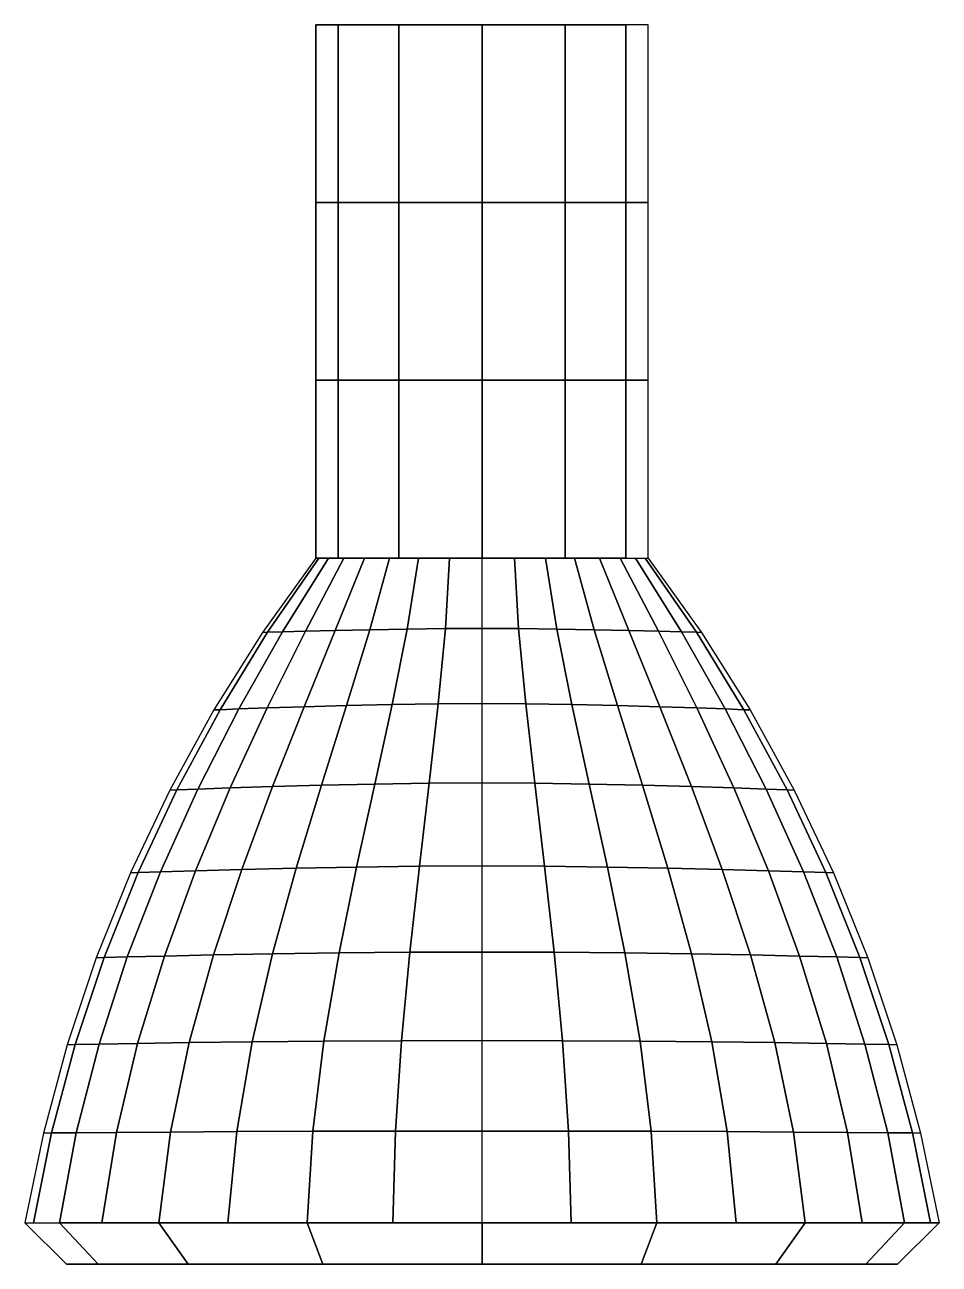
# Model space of a CAD drawing. Extents: x -11 to 11, y -25 to 4.8.
import ezdxf

# ---------------------------------------------------------------- set-up
doc = ezdxf.new("R2010")
doc.units = 0
doc.layers.add('ESCOVADO', color=5, linetype='CONTINUOUS')

msp = doc.modelspace()

# ---------------------------------------------------------------- linework, layer by layer
at = {"layer": 'ESCOVADO'}
for points in [[(-9.238794, -25, -3.826834), (-9.238794, -25, 3.826834), (-10, -25), (-9.238794, -25, -3.826834)], [(-7.071068, -25, -7.071068), (-7.071068, -25, 7.071068), (-9.238794, -25, 3.826834), (-9.238794, -25, -3.826834)], [(-3.826834, -25, -9.238794), (-3.826834, -25, 9.238794), (-7.071068, -25, 7.071068), (-7.071068, -25, -7.071068)], [(-3.826834, -25, -9.238794), (-3.826834, -25, 9.238794), (0, -25, 10), (0, -25, -10)], [(3.826834, -25, -9.238794), (3.826834, -25, 9.238794), (0, -25, 10), (0, -25, -10)], [(3.826834, -25, -9.238794), (3.826834, -25, 9.238794), (7.071068, -25, 7.071068), (7.071068, -25, -7.071068)], [(7.071068, -25, -7.071068), (7.071068, -25, 7.071068), (9.238794, -25, 3.826834), (9.238794, -25, -3.826834)], [(9.238794, -25, -3.826834), (9.238794, -25, 3.826834), (10, -25), (9.238794, -25, -3.826834)]]:
    msp.add_3dface(points, dxfattribs=at)

# ---------------------------------------------------------------- meshes
mesh = msp.add_polymesh((2, 12), dxfattribs=dict(at, n_close=True))
for k, corner in enumerate([(4, 4.837723), (3.464102, 4.837723, 2), (2, 4.837723, 3.464102), (0, 4.837723, 4), (-2, 4.837723, 3.464102), (-3.464102, 4.837723, 2), (-4, 4.837723), (-3.464102, 4.837723, -2), (-2, 4.837723, -3.464102), (0, 4.837723, -4), (2, 4.837723, -3.464102), (3.464102, 4.837723, -2), (4, 0.558482), (3.464102, 0.558482, 2), (2, 0.558482, 3.464102), (0, 0.558482, 4), (-2, 0.558482, 3.464102), (-3.464102, 0.558482, 2), (-4, 0.558482), (-3.464102, 0.558482, -2), (-2, 0.558482, -3.464102), (0, 0.558482, -4), (2, 0.558482, -3.464102), (3.464102, 0.558482, -2)]):
    mesh.set_mesh_vertex(divmod(k, 12), corner)
mesh = msp.add_polymesh((2, 12), dxfattribs=dict(at, n_close=True))
for k, corner in enumerate([(4, 0.558482), (3.464102, 0.558482, 2), (2, 0.558482, 3.464102), (0, 0.558482, 4), (-2, 0.558482, 3.464102), (-3.464102, 0.558482, 2), (-4, 0.558482), (-3.464102, 0.558482, -2), (-2, 0.558482, -3.464102), (0, 0.558482, -4), (2, 0.558482, -3.464102), (3.464102, 0.558482, -2), (4, -3.720759), (3.464102, -3.720759, 2), (2, -3.720759, 3.464102), (0, -3.720759, 4), (-2, -3.720759, 3.464102), (-3.464102, -3.720759, 2), (-4, -3.720759), (-3.464102, -3.720759, -2), (-2, -3.720759, -3.464102), (0, -3.720759, -4), (2, -3.720759, -3.464102), (3.464102, -3.720759, -2)]):
    mesh.set_mesh_vertex(divmod(k, 12), corner)
mesh = msp.add_polymesh((2, 12), dxfattribs=dict(at, n_close=True))
for k, corner in enumerate([(4, -3.720759), (3.464102, -3.720759, 2), (2, -3.720759, 3.464102), (0, -3.720759, 4), (-2, -3.720759, 3.464102), (-3.464102, -3.720759, 2), (-4, -3.720759), (-3.464102, -3.720759, -2), (-2, -3.720759, -3.464102), (0, -3.720759, -4), (2, -3.720759, -3.464102), (3.464102, -3.720759, -2), (4, -8), (3.464102, -8, 2), (2, -8, 3.464102), (0, -8, 4), (-2, -8, 3.464102), (-3.464102, -8, 2), (-4, -8), (-3.464102, -8, -2), (-2, -8, -3.464102), (0, -8, -4), (2, -8, -3.464102), (3.464102, -8, -2)]):
    mesh.set_mesh_vertex(divmod(k, 12), corner)
mesh = msp.add_polymesh((9, 9), dxfattribs=at)
for k, corner in enumerate([(0, -24, 11), (0, -21.79314, 10.73102), (0, -19.61626, 10.27961), (0, -17.4844, 9.648908), (0, -15.41232, 8.843265), (0, -13.41434, 7.868253), (0, -11.50427, 6.730616), (0, -9.69532, 5.43822), (0, -8, 4), (-2.145993, -24, 10.78864), (-2.081059, -21.79525, 10.52407), (-1.935767, -19.62049, 10.07322), (-1.735165, -17.49046, 9.442987), (-1.504314, -15.41958, 8.641435), (-1.268298, -13.42187, 7.677792), (-1.052219, -11.51086, 6.562407), (-0.881194, -9.699487, 5.306707), (-0.780361, -8, 3.923141), (-4.209517, -24, 10.16267), (-4.071668, -21.8008, 9.911617), (-3.802427, -19.63165, 9.467205), (-3.439263, -17.50642, 8.845216), (-3.019712, -15.4387, 8.062474), (-2.581381, -13.44172, 7.136831), (-2.161939, -11.52824, 6.087117), (-1.799124, -9.710471, 4.933118), (-1.530734, -8, 3.695518), (-6.111272, -24, 9.146166), (-5.898107, -21.80866, 8.917811), (-5.526843, -19.64743, 8.491973), (-5.037363, -17.52898, 7.895045), (-4.46969, -15.46574, 7.154269), (-3.863985, -13.46979, 6.297714), (-3.260542, -11.55281, 5.35425), (-2.69979, -9.726003, 4.353515), (-2.222281, -8, 3.325879), (-7.778174, -24, 7.778174), (-7.492702, -21.81767, 7.581388), (-7.041478, -19.66552, 7.191457), (-6.459497, -17.55485, 6.643919), (-5.781978, -15.49674, 5.974933), (-5.04436, -13.50197, 5.221262), (-4.28229, -11.58098, 4.420258), (-3.531627, -9.743807, 3.609831), (-2.828427, -8, 2.828427), (-9.146166, -24, 6.111272), (-8.796559, -21.82668, 5.954229), (-8.286922, -19.68361, 5.621751), (-7.642905, -17.58072, 5.154068), (-6.890465, -15.52774, 4.591794), (-6.055855, -13.53415, 3.975931), (-5.165621, -11.60915, 3.34785), (-4.246595, -9.761611, 2.749279), (-3.325879, -8, 2.222281), (-10.16267, -24, 4.209517), (-9.761959, -21.83453, 4.099382), (-9.214114, -19.69939, 3.849295), (-8.534003, -17.60328, 3.496895), (-7.736866, -15.55478, 3.080011), (-6.838307, -13.56222, 2.636663), (-5.854296, -11.63373, 2.205054), (-4.801148, -9.777142, 1.823562), (-3.695518, -8, 1.530734), (-10.78864, -24, 2.145993), (-10.35431, -21.84009, 2.08868), (-9.786151, -19.71055, 1.948656), (-9.089993, -17.61925, 1.751013), (-8.272108, -15.5739, 1.520896), (-7.339189, -13.58207, 1.283501), (-6.298327, -11.65111, 1.064075), (-5.15702, -9.788127, 0.887915), (-3.923141, -8, 0.780361), (-11, -24), (-10.55364, -21.84219), (-9.97965, -19.71478), (-9.280063, -17.6253), (-8.457355, -15.58116), (-7.514448, -13.5896), (-6.45468, -11.6577), (-5.281811, -9.792294), (-4, -8)]):
    mesh.set_mesh_vertex(divmod(k, 9), corner)
mesh = msp.add_polymesh((9, 9), dxfattribs=at)
for k, corner in enumerate([(0, -24, -11), (0, -21.79314, -10.73102), (0, -19.61626, -10.27961), (0, -17.4844, -9.648908), (0, -15.41232, -8.843265), (0, -13.41434, -7.868253), (0, -11.50427, -6.730616), (0, -9.69532, -5.43822), (0, -8, -4), (-2.145993, -24, -10.78864), (-2.081059, -21.79525, -10.52407), (-1.935767, -19.62049, -10.07322), (-1.735165, -17.49046, -9.442987), (-1.504314, -15.41958, -8.641435), (-1.268298, -13.42187, -7.677792), (-1.052219, -11.51086, -6.562407), (-0.881194, -9.699487, -5.306707), (-0.780361, -8, -3.923141), (-4.209517, -24, -10.16267), (-4.071668, -21.8008, -9.911617), (-3.802427, -19.63165, -9.467205), (-3.439263, -17.50642, -8.845216), (-3.019712, -15.4387, -8.062474), (-2.581381, -13.44172, -7.136831), (-2.161939, -11.52824, -6.087117), (-1.799124, -9.710471, -4.933118), (-1.530734, -8, -3.695518), (-6.111272, -24, -9.146166), (-5.898107, -21.80866, -8.917811), (-5.526843, -19.64743, -8.491973), (-5.037363, -17.52898, -7.895045), (-4.46969, -15.46574, -7.154269), (-3.863985, -13.46979, -6.297714), (-3.260542, -11.55281, -5.35425), (-2.69979, -9.726003, -4.353515), (-2.222281, -8, -3.325879), (-7.778174, -24, -7.778174), (-7.492702, -21.81767, -7.581388), (-7.041478, -19.66552, -7.191457), (-6.459497, -17.55485, -6.643919), (-5.781978, -15.49674, -5.974933), (-5.04436, -13.50197, -5.221262), (-4.28229, -11.58098, -4.420258), (-3.531627, -9.743807, -3.609831), (-2.828427, -8, -2.828427), (-9.146166, -24, -6.111272), (-8.796559, -21.82668, -5.954229), (-8.286922, -19.68361, -5.621751), (-7.642905, -17.58072, -5.154068), (-6.890465, -15.52774, -4.591794), (-6.055855, -13.53415, -3.975931), (-5.165621, -11.60915, -3.34785), (-4.246595, -9.761611, -2.749279), (-3.325879, -8, -2.222281), (-10.16267, -24, -4.209517), (-9.761959, -21.83453, -4.099382), (-9.214114, -19.69939, -3.849295), (-8.534003, -17.60328, -3.496895), (-7.736866, -15.55478, -3.080011), (-6.838307, -13.56222, -2.636663), (-5.854296, -11.63373, -2.205054), (-4.801148, -9.777142, -1.823562), (-3.695518, -8, -1.530734), (-10.78864, -24, -2.145993), (-10.35431, -21.84009, -2.08868), (-9.786151, -19.71055, -1.948656), (-9.089993, -17.61925, -1.751013), (-8.272108, -15.5739, -1.520896), (-7.339189, -13.58207, -1.283501), (-6.298327, -11.65111, -1.064075), (-5.15702, -9.788127, -0.887915), (-3.923141, -8, -0.780361), (-11, -24), (-10.55364, -21.84219), (-9.97965, -19.71478), (-9.280063, -17.6253), (-8.457355, -15.58116), (-7.514448, -13.5896), (-6.45468, -11.6577), (-5.281811, -9.792294), (-4, -8)]):
    mesh.set_mesh_vertex(divmod(k, 9), corner)
mesh = msp.add_polymesh((9, 9), dxfattribs=at)
for k, corner in enumerate([(0, -24, 11), (0, -21.79314, 10.73102), (0, -19.61626, 10.27961), (0, -17.4844, 9.648908), (0, -15.41232, 8.843265), (0, -13.41434, 7.868253), (0, -11.50427, 6.730616), (0, -9.69532, 5.43822), (0, -8, 4), (2.145993, -24, 10.78864), (2.081059, -21.79525, 10.52407), (1.935767, -19.62049, 10.07322), (1.735165, -17.49046, 9.442987), (1.504314, -15.41958, 8.641435), (1.268298, -13.42187, 7.677792), (1.052219, -11.51086, 6.562407), (0.881194, -9.699487, 5.306707), (0.780361, -8, 3.923141), (4.209517, -24, 10.16267), (4.071668, -21.8008, 9.911617), (3.802427, -19.63165, 9.467205), (3.439263, -17.50642, 8.845216), (3.019712, -15.4387, 8.062474), (2.581381, -13.44172, 7.136831), (2.161939, -11.52824, 6.087117), (1.799124, -9.710471, 4.933118), (1.530734, -8, 3.695518), (6.111272, -24, 9.146166), (5.898107, -21.80866, 8.917811), (5.526843, -19.64743, 8.491973), (5.037363, -17.52898, 7.895045), (4.46969, -15.46574, 7.154269), (3.863985, -13.46979, 6.297714), (3.260542, -11.55281, 5.35425), (2.69979, -9.726003, 4.353515), (2.222281, -8, 3.325879), (7.778174, -24, 7.778174), (7.492702, -21.81767, 7.581388), (7.041478, -19.66552, 7.191457), (6.459497, -17.55485, 6.643919), (5.781978, -15.49674, 5.974933), (5.04436, -13.50197, 5.221262), (4.28229, -11.58098, 4.420258), (3.531627, -9.743807, 3.609831), (2.828427, -8, 2.828427), (9.146166, -24, 6.111272), (8.796559, -21.82668, 5.954229), (8.286922, -19.68361, 5.621751), (7.642905, -17.58072, 5.154068), (6.890465, -15.52774, 4.591794), (6.055855, -13.53415, 3.975931), (5.165621, -11.60915, 3.34785), (4.246595, -9.761611, 2.749279), (3.325879, -8, 2.222281), (10.16267, -24, 4.209517), (9.761959, -21.83453, 4.099382), (9.214114, -19.69939, 3.849295), (8.534003, -17.60328, 3.496895), (7.736866, -15.55478, 3.080011), (6.838307, -13.56222, 2.636663), (5.854296, -11.63373, 2.205054), (4.801148, -9.777142, 1.823562), (3.695518, -8, 1.530734), (10.78864, -24, 2.145993), (10.35431, -21.84009, 2.08868), (9.786151, -19.71055, 1.948656), (9.089993, -17.61925, 1.751013), (8.272108, -15.5739, 1.520896), (7.339189, -13.58207, 1.283501), (6.298327, -11.65111, 1.064075), (5.15702, -9.788127, 0.887915), (3.923141, -8, 0.780361), (11, -24), (10.55364, -21.84219), (9.97965, -19.71478), (9.280063, -17.6253), (8.457355, -15.58116), (7.514448, -13.5896), (6.45468, -11.6577), (5.281811, -9.792294), (4, -8)]):
    mesh.set_mesh_vertex(divmod(k, 9), corner)
mesh = msp.add_polymesh((9, 9), dxfattribs=at)
for k, corner in enumerate([(0, -24, -11), (0, -21.79314, -10.73102), (0, -19.61626, -10.27961), (0, -17.4844, -9.648908), (0, -15.41232, -8.843265), (0, -13.41434, -7.868253), (0, -11.50427, -6.730616), (0, -9.69532, -5.43822), (0, -8, -4), (2.145993, -24, -10.78864), (2.081059, -21.79525, -10.52407), (1.935767, -19.62049, -10.07322), (1.735165, -17.49046, -9.442987), (1.504314, -15.41958, -8.641435), (1.268298, -13.42187, -7.677792), (1.052219, -11.51086, -6.562407), (0.881194, -9.699487, -5.306707), (0.780361, -8, -3.923141), (4.209517, -24, -10.16267), (4.071668, -21.8008, -9.911617), (3.802427, -19.63165, -9.467205), (3.439263, -17.50642, -8.845216), (3.019712, -15.4387, -8.062474), (2.581381, -13.44172, -7.136831), (2.161939, -11.52824, -6.087117), (1.799124, -9.710471, -4.933118), (1.530734, -8, -3.695518), (6.111272, -24, -9.146166), (5.898107, -21.80866, -8.917811), (5.526843, -19.64743, -8.491973), (5.037363, -17.52898, -7.895045), (4.46969, -15.46574, -7.154269), (3.863985, -13.46979, -6.297714), (3.260542, -11.55281, -5.35425), (2.69979, -9.726003, -4.353515), (2.222281, -8, -3.325879), (7.778174, -24, -7.778174), (7.492702, -21.81767, -7.581388), (7.041478, -19.66552, -7.191457), (6.459497, -17.55485, -6.643919), (5.781978, -15.49674, -5.974933), (5.04436, -13.50197, -5.221262), (4.28229, -11.58098, -4.420258), (3.531627, -9.743807, -3.609831), (2.828427, -8, -2.828427), (9.146166, -24, -6.111272), (8.796559, -21.82668, -5.954229), (8.286922, -19.68361, -5.621751), (7.642905, -17.58072, -5.154068), (6.890465, -15.52774, -4.591794), (6.055855, -13.53415, -3.975931), (5.165621, -11.60915, -3.34785), (4.246595, -9.761611, -2.749279), (3.325879, -8, -2.222281), (10.16267, -24, -4.209517), (9.761959, -21.83453, -4.099382), (9.214114, -19.69939, -3.849295), (8.534003, -17.60328, -3.496895), (7.736866, -15.55478, -3.080011), (6.838307, -13.56222, -2.636663), (5.854296, -11.63373, -2.205054), (4.801148, -9.777142, -1.823562), (3.695518, -8, -1.530734), (10.78864, -24, -2.145993), (10.35431, -21.84009, -2.08868), (9.786151, -19.71055, -1.948656), (9.089993, -17.61925, -1.751013), (8.272108, -15.5739, -1.520896), (7.339189, -13.58207, -1.283501), (6.298327, -11.65111, -1.064075), (5.15702, -9.788127, -0.887915), (3.923141, -8, -0.780361), (11, -24), (10.55364, -21.84219), (9.97965, -19.71478), (9.280063, -17.6253), (8.457355, -15.58116), (7.514448, -13.5896), (6.45468, -11.6577), (5.281811, -9.792294), (4, -8)]):
    mesh.set_mesh_vertex(divmod(k, 9), corner)
mesh = msp.add_polymesh((2, 16), dxfattribs=dict(at, n_close=True))
for k, corner in enumerate([(-11, -24), (-10.16267, -24, 4.209517), (-7.778174, -24, 7.778174), (-4.209517, -24, 10.16267), (0, -24, 11), (4.209517, -24, 10.16267), (7.778174, -24, 7.778174), (10.16267, -24, 4.209517), (11, -24), (10.16267, -24, -4.209517), (7.778174, -24, -7.778174), (4.209517, -24, -10.16267), (0, -24, -11), (-4.209517, -24, -10.16267), (-7.778174, -24, -7.778174), (-10.16267, -24, -4.209517), (-10, -25), (-9.238794, -25, 3.826834), (-7.071068, -25, 7.071068), (-3.826834, -25, 9.238794), (0, -25, 10), (3.826834, -25, 9.238794), (7.071068, -25, 7.071068), (9.238794, -25, 3.826834), (10, -25), (9.238794, -25, -3.826834), (7.071068, -25, -7.071068), (3.826834, -25, -9.238794), (0, -25, -10), (-3.826834, -25, -9.238794), (-7.071068, -25, -7.071068), (-9.238794, -25, -3.826834)]):
    mesh.set_mesh_vertex(divmod(k, 16), corner)

doc.saveas('drawing.dxf')
